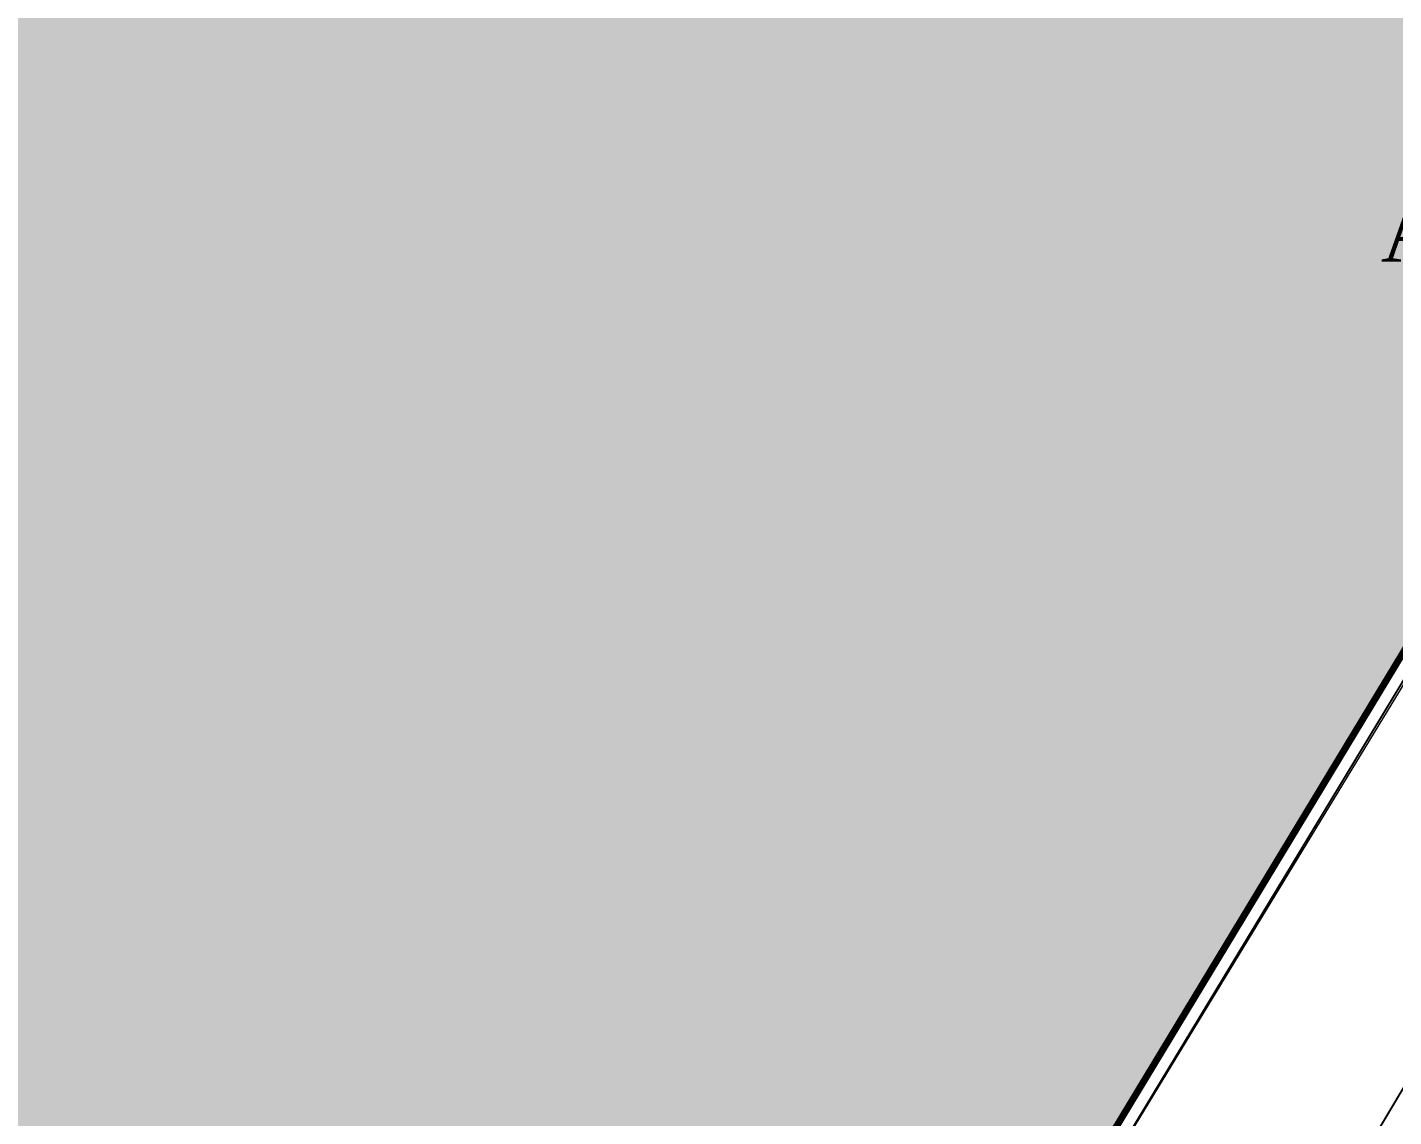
# Model space of a CAD drawing. Header units: metres. Extents: x 478603 to 489313, y 4282657 to 4289463.
# Drawn here: x 479898.4 to 479990.6, y 4287044.4 to 4287117.9 of the extents above; entities that cross this region are included whole.
import ezdxf

# ---------------------------------------------------------------- set-up
doc = ezdxf.new("R2010")
doc.units = ezdxf.units.M
for name, color, linetype, lineweight in [('ADAKENARI', 18, 'Continuous', 0), ('DEGER', 18, 'Continuous', 20), ('REFUJ', 63, 'Continuous', 0), ('REVIZE_ONERI_KAM_SNR', 9, 'Continuous', 0), ('SNR_PLANONAMAA', 233, 'Continuous', 0)]:
    doc.layers.add(name, color=color, linetype=linetype, lineweight=lineweight)
doc.styles.get("Standard").update_dxf_attribs({"font": 'times.ttf'})

msp = doc.modelspace()

# ---------------------------------------------------------------- hatches: boundary and pattern name
at = {"layer": 'REVIZE_ONERI_KAM_SNR'}
msp.add_hatch(color=256, dxfattribs=at).paths.add_polyline_path([(480391.367, 4287736.669), (479958.383, 4287021.549), (479846.658, 4286823.222), (479817.89, 4286807.315), (479678.542, 4286593.142), (479667.017, 4286563.363), (479171.867, 4285664.491), (479060.048, 4285423.503), (478955.18, 4285211.94), (478971.566, 4285181.441), (478973.577, 4285138.063), (478896.826, 4284994.408), (478884.265, 4284953.22), (478871.378, 4284822.15), (478829.635, 4284818.294), (478829.635, 4284859.395), (478806.788, 4284865.484), (478716.868, 4284674.346), (478705.555, 4284645.226), (478602.858, 4284697.153), (478665.092, 4284834.557), (478661.843, 4284859.589), (478721.272, 4284982.029), (478734.091, 4284989.859), (478857.784, 4285241.35), (478838.864, 4285277.85), (478831.672, 4285382.601), (478866.605, 4285387.386), (478882.649, 4285289.089), (479341.441, 4286225.895), (479492.419, 4286515.34), (479668.688, 4286852.714), (479834.72, 4287134.358), (480316.151, 4287820.508), (480353.749, 4287856.55), (480321.391, 4287969.422), (480358.639, 4287985.063), (480384.472, 4287906.347), (480463.863, 4288018.438), (480598.658, 4288207.438), (480775.091, 4288481.279), (480856.22, 4288581.77), (481195.87, 4289025.916), (481277.924, 4288967.093), (481191.325, 4288856.625), (480684.777, 4288177.967), (480420.914, 4287781.108), (480447.152, 4287667.529), (480456.56, 4287584.456), (480422.309, 4287581.553), (480417.605, 4287623.09), (480404.486, 4287679.879)])

# ---------------------------------------------------------------- linework, layer by layer
at = {"layer": 'ADAKENARI', "lineweight": 200}
msp.add_line((480391.367, 4287736.669), (479958.383, 4287021.549), dxfattribs=at)
at = {"layer": 'REFUJ'}
for p, q in [((480350.022, 4287666.453), (479959.246, 4287021.044)), ((479853.404, 4286815.007), (480357.769, 4287661.816))]:
    msp.add_line(p, q, dxfattribs=at)
for points in [[(479959.246, 4287021.044, 0), (480350.022, 4287666.453, 0)], [(480357.769, 4287661.816, 0), (479853.404, 4286815.007, 0), (479808.014, 4286775.027, 0), (479806.265, 4286772.944, 0), (479806.02, 4286772.638, 0), (479805.72, 4286772.385, 0), (479805.376, 4286772.196, 0), (479805.002, 4286772.078, 0), (479804.613, 4286772.035, 0), (479804.222, 4286772.068, 0), (479803.845, 4286772.177, 0), (479803.497, 4286772.358, 0), (479800.271, 4286774.733, 0), (479799.964, 4286774.978, 0), (479799.712, 4286775.278, 0), (479799.523, 4286775.621, 0), (479799.405, 4286775.995, 0), (479799.361, 4286776.385, 0), (479799.395, 4286776.776, 0), (479799.504, 4286777.152, 0), (479799.685, 4286777.5, 0), (479818.593, 4286806.561, 0), (479847.378, 4286822.478, 0)]]:
    msp.add_polyline3d(points, dxfattribs=at)
at = {"layer": 'REVIZE_ONERI_KAM_SNR'}
for points in [[(480684.777, 4288177.967, 0), (480420.914, 4287781.108, 0), (480447.152, 4287667.529, 0), (480456.56, 4287584.456, 0), (480422.309, 4287581.553, 0), (480417.605, 4287623.09, 0), (480404.486, 4287679.879, 0), (480391.367, 4287736.669, 0), (479958.383, 4287021.549, 0), (479846.658, 4286823.222, 0), (479817.89, 4286807.315, 0), (479678.542, 4286593.142, 0), (479667.017, 4286563.363, 0), (479667.017, 4286563.363, 0), (479171.867, 4285664.491, 0)], [(480684.777, 4288177.967, 0), (480420.914, 4287781.108, 0), (480447.152, 4287667.529, 0), (480456.56, 4287584.456, 0), (480422.309, 4287581.553, 0), (480417.605, 4287623.09, 0), (480404.486, 4287679.879, 0), (480391.367, 4287736.669, 0), (480391.367, 4287736.669, 0), (479958.383, 4287021.549, 0), (479846.658, 4286823.222, 0), (479817.89, 4286807.315, 0), (479678.542, 4286593.142, 0), (479667.017, 4286563.363, 0), (479171.867, 4285664.491, 0)], [(480684.777, 4288177.967, 0), (480420.914, 4287781.108, 0), (480447.152, 4287667.529, 0), (480456.56, 4287584.456, 0), (480422.309, 4287581.553, 0), (480417.605, 4287623.09, 0), (480404.486, 4287679.879, 0), (480391.367, 4287736.669, 0), (480391.367, 4287736.669, 0), (479958.383, 4287021.549, 0), (479846.658, 4286823.222, 0), (479817.89, 4286807.315, 0), (479678.542, 4286593.142, 0), (479667.017, 4286563.363, 0), (479171.867, 4285664.491, 0)]]:
    msp.add_polyline3d(points, dxfattribs=at)
at = {"layer": 'SNR_PLANONAMAA'}
msp.add_line((479959.269, 4287021.086, 942.48), (480219.321, 4287448.138, 942.48), dxfattribs=at)

# ---------------------------------------------------------------- texts
at = {"layer": 'DEGER'}
msp.add_text('AĞAÇLANDIRILACAK ', height=4, dxfattribs=at).set_placement((479989.696, 4287102.079))

doc.saveas('drawing.dxf')
